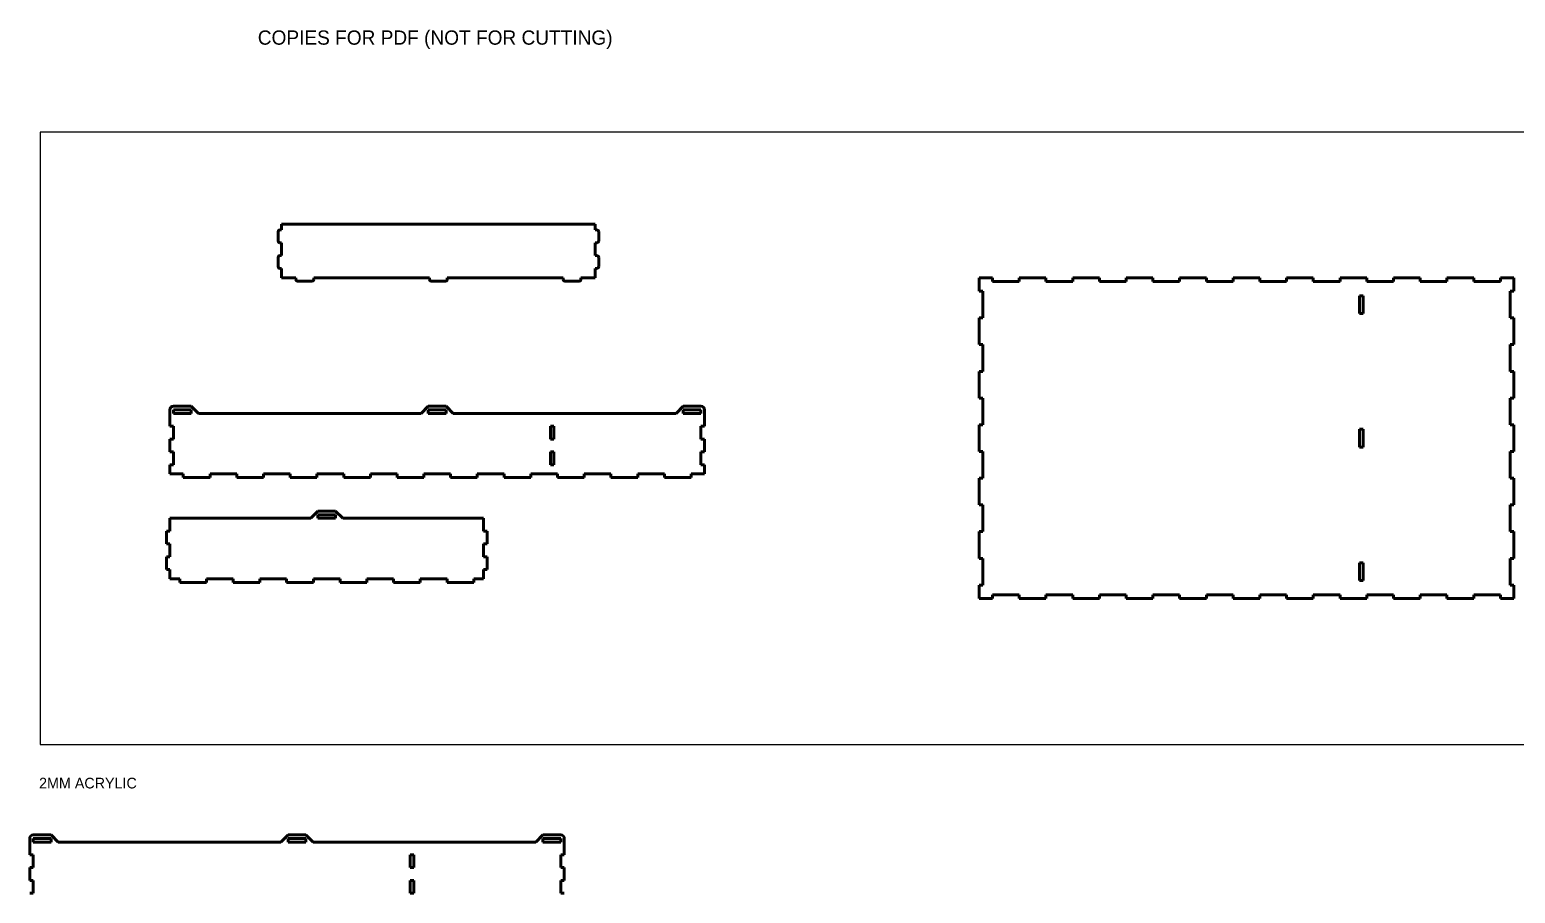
# Model space of a CAD drawing. Header units: inches. Extents: x -37 to 2382, y -491 to 489.
# Drawn here: x 10 to 843, y 4 to 489 of the extents above; entities that cross this region are included whole.
import ezdxf

# ---------------------------------------------------------------- set-up
doc = ezdxf.new("R2010")
doc.units = ezdxf.units.IN
doc.header["$MEASUREMENT"] = 0
doc.layers.add('Layer 2', color=7, linetype='Continuous')

msp = doc.modelspace()

# ---------------------------------------------------------------- linework, layer by layer
msp.add_lwpolyline([(15.67, 87.45), (2381.81, 87.45), (2381.81, 431.18), (15.67, 431.18)], close=True)
at = {"layer": 'Layer 2', "color": 18, "lineweight": 50, "true_color": 0x020202}
for points in [[(149.16, 370.09), (149.16, 375.29)], [(151.16, 376.29), (150.16, 376.29)], [(151.16, 376.29), (151.16, 379.49)], [(151.16, 379.49), (327.16, 379.49)], [(327.16, 379.49), (327.16, 376.29)], [(328.16, 376.29), (327.16, 376.29)], [(329.16, 370.09), (329.16, 375.29)], [(151.16, 369.09), (150.16, 369.09)], [(151.16, 369.09), (151.16, 361.89)], [(328.16, 369.09), (327.16, 369.09)], [(327.16, 361.89), (327.16, 369.09)], [(149.16, 360.89), (149.16, 355.69)], [(151.16, 361.89), (150.16, 361.89)], [(327.16, 361.89), (328.16, 361.89)], [(329.16, 355.69), (329.16, 360.89)], [(151.16, 354.69), (150.16, 354.69)], [(151.16, 354.69), (151.16, 349.49)], [(327.16, 354.69), (328.16, 354.69)], [(327.16, 354.69), (327.16, 349.49)], [(151.16, 349.49), (159.16, 349.49)], [(159.16, 349.49), (159.16, 348.49)], [(160.16, 347.49), (168.16, 347.49)], [(169.16, 348.49), (169.16, 349.49)], [(169.16, 349.49), (234.16, 349.49)], [(234.16, 349.49), (234.16, 348.49)], [(235.16, 347.49), (243.16, 347.49)], [(244.16, 349.49), (309.16, 349.49)], [(244.16, 348.49), (244.16, 349.49)], [(309.16, 349.49), (309.16, 348.49)], [(310.16, 347.49), (318.16, 347.49)], [(319.16, 349.49), (327.16, 349.49)], [(319.16, 349.49), (319.16, 348.49)], [(542.6, 349.38), (542.6, 341.88)], [(542.6, 349.38), (550.1, 349.38)], [(544.6, 341.88), (542.6, 341.88)], [(544.6, 341.88), (544.6, 326.88)], [(550.1, 349.38), (550.1, 347.38)], [(550.1, 347.38), (565.1, 347.38)], [(565.1, 347.38), (565.1, 349.38)], [(580.1, 349.38), (565.1, 349.38)], [(580.1, 347.38), (580.1, 349.38)], [(595.1, 347.38), (580.1, 347.38)], [(595.1, 347.38), (595.1, 349.38)], [(610.1, 349.38), (595.1, 349.38)], [(610.1, 349.38), (610.1, 347.38)], [(625.1, 347.38), (610.1, 347.38)], [(625.1, 347.38), (625.1, 349.38)], [(640.1, 349.38), (625.1, 349.38)], [(640.1, 349.38), (640.1, 347.38)], [(655.1, 347.38), (640.1, 347.38)], [(655.1, 347.38), (655.1, 349.38)], [(655.1, 349.38), (670.1, 349.38)], [(670.1, 347.38), (670.1, 349.38)], [(685.1, 347.38), (670.1, 347.38)], [(685.1, 347.38), (685.1, 349.38)], [(700.1, 349.38), (685.1, 349.38)], [(700.1, 347.38), (700.1, 349.38)], [(715.1, 347.38), (700.1, 347.38)], [(715.1, 347.38), (715.1, 349.38)], [(730.1, 349.38), (715.1, 349.38)], [(730.1, 347.38), (730.1, 349.38)], [(745.1, 347.38), (730.1, 347.38)], [(745.1, 349.38), (745.1, 347.38)], [(745.1, 349.38), (760.1, 349.38)], [(760.1, 349.38), (760.1, 347.38)], [(775.1, 347.38), (760.1, 347.38)], [(775.1, 347.38), (775.1, 349.38)], [(775.1, 349.38), (790.1, 349.38)], [(790.1, 349.38), (790.1, 347.38)], [(805.1, 347.38), (790.1, 347.38)], [(805.1, 349.38), (820.1, 349.38)], [(805.1, 347.38), (805.1, 349.38)], [(820.1, 349.38), (820.1, 347.38)], [(835.1, 347.38), (820.1, 347.38)], [(842.6, 349.38), (835.1, 349.38)], [(835.1, 349.38), (835.1, 347.38)], [(842.6, 341.88), (840.6, 341.88)], [(840.6, 326.88), (840.6, 341.88)], [(842.6, 349.38), (842.6, 341.88)], [(756.1, 339.38), (756.1, 329.38)], [(758.1, 339.38), (756.1, 339.38)], [(758.1, 329.38), (758.1, 339.38)], [(542.6, 326.88), (542.6, 311.88)], [(542.6, 326.88), (544.6, 326.88)], [(758.1, 329.38), (756.1, 329.38)], [(842.6, 326.88), (840.6, 326.88)], [(842.6, 311.88), (842.6, 326.88)], [(542.6, 311.88), (544.6, 311.88)], [(544.6, 311.88), (544.6, 296.88)], [(840.6, 311.88), (842.6, 311.88)], [(840.6, 296.88), (840.6, 311.88)], [(542.6, 281.88), (542.6, 296.88)], [(542.6, 296.88), (544.6, 296.88)], [(842.6, 296.88), (840.6, 296.88)], [(842.6, 281.88), (842.6, 296.88)], [(88.49, 266.09), (88.49, 275.29)], [(100.49, 277.29), (90.49, 277.29)], [(90.49, 275.29), (90.49, 273.29)], [(100.49, 275.29), (90.49, 275.29)], [(104.49, 273.29), (100.49, 277.29)], [(100.49, 273.29), (100.49, 275.29)], [(229.49, 273.29), (233.49, 277.29)], [(233.49, 277.29), (243.49, 277.29)], [(233.49, 273.29), (233.49, 275.29)], [(243.49, 275.29), (233.49, 275.29)], [(243.49, 277.29), (247.49, 273.29)], [(243.49, 273.29), (243.49, 275.29)], [(372.49, 273.29), (376.49, 277.29)], [(386.49, 277.29), (376.49, 277.29)], [(376.49, 275.29), (386.49, 275.29)], [(376.49, 275.29), (376.49, 273.29)], [(386.49, 275.29), (386.49, 273.29)], [(388.49, 266.09), (388.49, 275.29)], [(544.6, 281.88), (542.6, 281.88)], [(544.6, 281.88), (544.6, 266.88)], [(840.6, 281.88), (842.6, 281.88)], [(840.6, 266.88), (840.6, 281.88)], [(100.49, 273.29), (90.49, 273.29)], [(104.49, 273.29), (229.49, 273.29)], [(233.49, 273.29), (243.49, 273.29)], [(247.49, 273.29), (372.49, 273.29)], [(386.49, 273.29), (376.49, 273.29)], [(542.6, 266.88), (542.6, 251.88)], [(542.6, 266.88), (544.6, 266.88)], [(842.6, 266.88), (840.6, 266.88)], [(842.6, 266.88), (842.6, 251.88)], [(90.49, 266.09), (88.49, 266.09)], [(88.49, 258.89), (88.49, 251.69)], [(90.49, 258.89), (88.49, 258.89)], [(90.49, 266.09), (90.49, 258.89)], [(301.99, 266.09), (303.99, 266.09)], [(301.99, 258.89), (301.99, 266.09)], [(303.99, 258.89), (301.99, 258.89)], [(303.99, 266.09), (303.99, 258.89)], [(386.49, 266.09), (388.49, 266.09)], [(386.49, 258.89), (386.49, 266.09)], [(386.49, 258.89), (388.49, 258.89)], [(388.49, 258.89), (388.49, 251.69)], [(756.1, 264.38), (758.1, 264.38)], [(756.1, 254.38), (756.1, 264.38)], [(758.1, 264.38), (758.1, 254.38)], [(90.49, 251.69), (88.49, 251.69)], [(90.49, 251.69), (90.49, 244.49)], [(303.99, 251.69), (301.99, 251.69)], [(301.99, 244.49), (301.99, 251.69)], [(303.99, 251.69), (303.99, 244.49)], [(388.49, 251.69), (386.49, 251.69)], [(386.49, 244.49), (386.49, 251.69)], [(544.6, 251.88), (542.6, 251.88)], [(544.6, 236.88), (544.6, 251.88)], [(758.1, 254.38), (756.1, 254.38)], [(842.6, 251.88), (840.6, 251.88)], [(840.6, 251.88), (840.6, 236.88)], [(88.49, 239.29), (88.49, 244.49)], [(90.49, 244.49), (88.49, 244.49)], [(303.99, 244.49), (301.99, 244.49)], [(388.49, 244.49), (386.49, 244.49)], [(388.49, 239.29), (388.49, 244.49)], [(88.49, 239.29), (95.99, 239.29)], [(95.99, 237.29), (95.99, 239.29)], [(110.99, 237.29), (95.99, 237.29)], [(110.99, 237.29), (110.99, 239.29)], [(110.99, 239.29), (125.99, 239.29)], [(125.99, 237.29), (125.99, 239.29)], [(140.99, 237.29), (125.99, 237.29)], [(140.99, 239.29), (140.99, 237.29)], [(140.99, 239.29), (155.99, 239.29)], [(155.99, 237.29), (155.99, 239.29)], [(170.99, 237.29), (155.99, 237.29)], [(170.99, 239.29), (170.99, 237.29)], [(170.99, 239.29), (185.99, 239.29)], [(185.99, 237.29), (185.99, 239.29)], [(200.99, 237.29), (185.99, 237.29)], [(200.99, 237.29), (200.99, 239.29)], [(200.99, 239.29), (215.99, 239.29)], [(215.99, 237.29), (215.99, 239.29)], [(230.99, 237.29), (215.99, 237.29)], [(230.99, 239.29), (245.99, 239.29)], [(230.99, 237.29), (230.99, 239.29)], [(245.99, 237.29), (245.99, 239.29)], [(260.99, 237.29), (245.99, 237.29)], [(260.99, 239.29), (275.99, 239.29)], [(260.99, 237.29), (260.99, 239.29)], [(275.99, 237.29), (275.99, 239.29)], [(290.99, 237.29), (275.99, 237.29)], [(290.99, 239.29), (305.99, 239.29)], [(290.99, 237.29), (290.99, 239.29)], [(305.99, 239.29), (305.99, 237.29)], [(320.99, 237.29), (305.99, 237.29)], [(320.99, 239.29), (335.99, 239.29)], [(320.99, 237.29), (320.99, 239.29)], [(335.99, 239.29), (335.99, 237.29)], [(350.99, 237.29), (335.99, 237.29)], [(350.99, 239.29), (365.99, 239.29)], [(350.99, 237.29), (350.99, 239.29)], [(365.99, 237.29), (365.99, 239.29)], [(380.99, 237.29), (365.99, 237.29)], [(380.99, 239.29), (388.49, 239.29)], [(380.99, 237.29), (380.99, 239.29)], [(542.6, 236.88), (542.6, 221.88)], [(544.6, 236.88), (542.6, 236.88)], [(840.6, 236.88), (842.6, 236.88)], [(842.6, 221.88), (842.6, 236.88)], [(171.49, 218.37), (167.49, 214.37)], [(171.49, 218.37), (181.49, 218.37)], [(181.49, 218.37), (185.49, 214.37)], [(544.6, 221.88), (542.6, 221.88)], [(544.6, 206.88), (544.6, 221.88)], [(842.6, 221.88), (840.6, 221.88)], [(840.6, 221.88), (840.6, 206.88)], [(167.49, 214.37), (88.49, 214.37)], [(88.49, 214.37), (88.49, 207.17)], [(171.49, 216.37), (171.49, 214.37)], [(181.49, 216.37), (171.49, 216.37)], [(181.49, 214.37), (171.49, 214.37)], [(181.49, 216.37), (181.49, 214.37)], [(264.49, 214.37), (185.49, 214.37)], [(264.49, 207.17), (264.49, 214.37)], [(88.49, 207.17), (86.49, 207.17)], [(86.49, 199.97), (86.49, 207.17)], [(266.49, 207.17), (264.49, 207.17)], [(266.49, 207.17), (266.49, 199.97)], [(542.6, 191.88), (542.6, 206.88)], [(544.6, 206.88), (542.6, 206.88)], [(842.6, 206.88), (840.6, 206.88)], [(842.6, 191.88), (842.6, 206.88)], [(88.49, 199.97), (86.49, 199.97)], [(88.49, 192.77), (86.49, 192.77)], [(86.49, 185.57), (86.49, 192.77)], [(88.49, 199.97), (88.49, 192.77)], [(264.49, 192.77), (264.49, 199.97)], [(266.49, 199.97), (264.49, 199.97)], [(266.49, 192.77), (264.49, 192.77)], [(266.49, 185.57), (266.49, 192.77)], [(544.6, 191.88), (542.6, 191.88)], [(544.6, 176.88), (544.6, 191.88)], [(842.6, 191.88), (840.6, 191.88)], [(840.6, 191.88), (840.6, 176.88)], [(88.49, 185.57), (86.49, 185.57)], [(88.49, 185.57), (88.49, 180.37)], [(264.49, 180.37), (264.49, 185.57)], [(266.49, 185.57), (264.49, 185.57)], [(758.1, 189.38), (756.1, 189.38)], [(756.1, 179.38), (756.1, 189.38)], [(758.1, 189.38), (758.1, 179.38)], [(88.49, 180.37), (93.99, 180.37)], [(93.99, 180.37), (93.99, 178.37)], [(93.99, 178.37), (108.99, 178.37)], [(108.99, 180.37), (123.99, 180.37)], [(108.99, 180.37), (108.99, 178.37)], [(123.99, 180.37), (123.99, 178.37)], [(123.99, 178.37), (138.99, 178.37)], [(138.99, 180.37), (153.99, 180.37)], [(138.99, 178.37), (138.99, 180.37)], [(153.99, 178.37), (153.99, 180.37)], [(153.99, 178.37), (168.99, 178.37)], [(168.99, 180.37), (183.99, 180.37)], [(168.99, 178.37), (168.99, 180.37)], [(183.99, 180.37), (183.99, 178.37)], [(183.99, 178.37), (198.99, 178.37)], [(198.99, 178.37), (198.99, 180.37)], [(198.99, 180.37), (213.99, 180.37)], [(213.99, 178.37), (213.99, 180.37)], [(213.99, 178.37), (228.99, 178.37)], [(228.99, 180.37), (228.99, 178.37)], [(243.99, 180.37), (228.99, 180.37)], [(243.99, 180.37), (243.99, 178.37)], [(243.99, 178.37), (258.99, 178.37)], [(258.99, 180.37), (258.99, 178.37)], [(264.49, 180.37), (258.99, 180.37)], [(542.6, 169.38), (542.6, 176.88)], [(542.6, 176.88), (544.6, 176.88)], [(758.1, 179.38), (756.1, 179.38)], [(840.6, 176.88), (842.6, 176.88)], [(842.6, 169.38), (842.6, 176.88)], [(542.6, 169.38), (550.1, 169.38)], [(550.1, 171.38), (550.1, 169.38)], [(550.1, 171.38), (565.1, 171.38)], [(565.1, 169.38), (565.1, 171.38)], [(580.1, 169.38), (565.1, 169.38)], [(580.1, 169.38), (580.1, 171.38)], [(580.1, 171.38), (595.1, 171.38)], [(595.1, 169.38), (595.1, 171.38)], [(610.1, 169.38), (595.1, 169.38)], [(610.1, 169.38), (610.1, 171.38)], [(610.1, 171.38), (625.1, 171.38)], [(625.1, 171.38), (625.1, 169.38)], [(640.1, 169.38), (625.1, 169.38)], [(640.1, 171.38), (655.1, 171.38)], [(640.1, 171.38), (640.1, 169.38)], [(655.1, 171.38), (655.1, 169.38)], [(655.1, 169.38), (670.1, 169.38)], [(670.1, 171.38), (685.1, 171.38)], [(670.1, 169.38), (670.1, 171.38)], [(685.1, 169.38), (685.1, 171.38)], [(685.1, 169.38), (700.1, 169.38)], [(700.1, 171.38), (715.1, 171.38)], [(700.1, 171.38), (700.1, 169.38)], [(715.1, 171.38), (715.1, 169.38)], [(730.1, 169.38), (715.1, 169.38)], [(730.1, 171.38), (745.1, 171.38)], [(730.1, 169.38), (730.1, 171.38)], [(745.1, 169.38), (745.1, 171.38)], [(745.1, 169.38), (760.1, 169.38)], [(760.1, 171.38), (775.1, 171.38)], [(760.1, 171.38), (760.1, 169.38)], [(775.1, 169.38), (775.1, 171.38)], [(775.1, 169.38), (790.1, 169.38)], [(790.1, 171.38), (805.1, 171.38)], [(790.1, 171.38), (790.1, 169.38)], [(805.1, 171.38), (805.1, 169.38)], [(805.1, 169.38), (820.1, 169.38)], [(820.1, 171.38), (835.1, 171.38)], [(820.1, 169.38), (820.1, 171.38)], [(835.1, 169.38), (835.1, 171.38)], [(842.6, 169.38), (835.1, 169.38)], [(9.81, 25.4), (9.81, 34.6)], [(21.81, 36.6), (11.81, 36.6)], [(11.81, 34.6), (11.81, 32.6)], [(21.81, 34.6), (11.81, 34.6)], [(25.81, 32.6), (21.81, 36.6)], [(21.81, 32.6), (21.81, 34.6)], [(150.81, 32.6), (154.81, 36.6)], [(154.81, 36.6), (164.81, 36.6)], [(154.81, 32.6), (154.81, 34.6)], [(164.81, 34.6), (154.81, 34.6)], [(164.81, 36.6), (168.81, 32.6)], [(164.81, 32.6), (164.81, 34.6)], [(293.81, 32.6), (297.81, 36.6)], [(307.81, 36.6), (297.81, 36.6)], [(297.81, 34.6), (307.81, 34.6)], [(297.81, 34.6), (297.81, 32.6)], [(307.81, 34.6), (307.81, 32.6)], [(309.81, 25.4), (309.81, 34.6)], [(11.81, 25.4), (9.81, 25.4)], [(21.81, 32.6), (11.81, 32.6)], [(11.81, 25.4), (11.81, 18.2)], [(25.81, 32.6), (150.81, 32.6)], [(154.81, 32.6), (164.81, 32.6)], [(168.81, 32.6), (293.81, 32.6)], [(223.31, 25.4), (225.31, 25.4)], [(223.31, 18.2), (223.31, 25.4)], [(225.31, 25.4), (225.31, 18.2)], [(307.81, 32.6), (297.81, 32.6)], [(307.81, 25.4), (309.81, 25.4)], [(307.81, 18.2), (307.81, 25.4)], [(9.81, 18.2), (9.81, 11)], [(11.81, 18.2), (9.81, 18.2)], [(225.31, 18.2), (223.31, 18.2)], [(307.81, 18.2), (309.81, 18.2)], [(309.81, 18.2), (309.81, 11)], [(11.81, 11), (9.81, 11)], [(11.81, 11), (11.81, 3.8)], [(225.31, 11), (223.31, 11)], [(223.31, 3.8), (223.31, 11)], [(225.31, 11), (225.31, 3.8)], [(309.81, 11), (307.81, 11)], [(307.81, 3.8), (307.81, 11)], [(11.81, 3.8), (9.81, 3.8)], [(225.31, 3.8), (223.31, 3.8)], [(309.81, 3.8), (307.81, 3.8)]]:
    msp.add_lwpolyline(points, dxfattribs=at)
for points in [[(150.16, 376.29), (149.6, 376.29), (149.16, 375.84), (149.16, 375.29)], [(329.16, 375.29), (329.16, 375.84), (328.71, 376.29), (328.16, 376.29)], [(149.16, 370.09), (149.16, 369.54), (149.6, 369.09), (150.16, 369.09)], [(328.16, 369.09), (328.71, 369.09), (329.16, 369.54), (329.16, 370.09)], [(150.16, 361.89), (149.6, 361.89), (149.16, 361.44), (149.16, 360.89)], [(329.16, 360.89), (329.16, 361.44), (328.71, 361.89), (328.16, 361.89)], [(149.16, 355.69), (149.16, 355.14), (149.6, 354.69), (150.16, 354.69)], [(328.16, 354.69), (328.71, 354.69), (329.16, 355.14), (329.16, 355.69)], [(159.16, 348.49), (159.16, 347.94), (159.6, 347.49), (160.16, 347.49)], [(168.16, 347.49), (168.71, 347.49), (169.16, 347.94), (169.16, 348.49)], [(234.16, 348.49), (234.16, 347.94), (234.6, 347.49), (235.16, 347.49)], [(243.16, 347.49), (243.71, 347.49), (244.16, 347.94), (244.16, 348.49)], [(309.16, 348.49), (309.16, 347.94), (309.6, 347.49), (310.16, 347.49)], [(318.16, 347.49), (318.71, 347.49), (319.16, 347.94), (319.16, 348.49)], [(90.49, 277.29), (89.39, 277.29), (88.49, 276.39), (88.49, 275.29)], [(388.49, 275.29), (388.49, 276.39), (387.6, 277.29), (386.49, 277.29)], [(11.81, 36.6), (10.7, 36.6), (9.81, 35.7), (9.81, 34.6)], [(309.81, 34.6), (309.81, 35.7), (308.91, 36.6), (307.81, 36.6)]]:
    msp.add_open_spline(points, degree=3, dxfattribs=at)

# ---------------------------------------------------------------- texts
at = {"attachment_point": 1}
for s, heights, insert, char_height in [('COPIES FOR PDF (NOT FOR CUTTING)', [34.69], (137.8, 488.32), 8), ('2MM ACRYLIC', [0], (15.07, 68.68), 6)]:
    msp.add_mtext_dynamic_manual_height_columns(s, width=276.7735, gutter_width=1, heights=heights, dxfattribs=dict(at, insert=insert, char_height=char_height))

doc.saveas('drawing.dxf')
